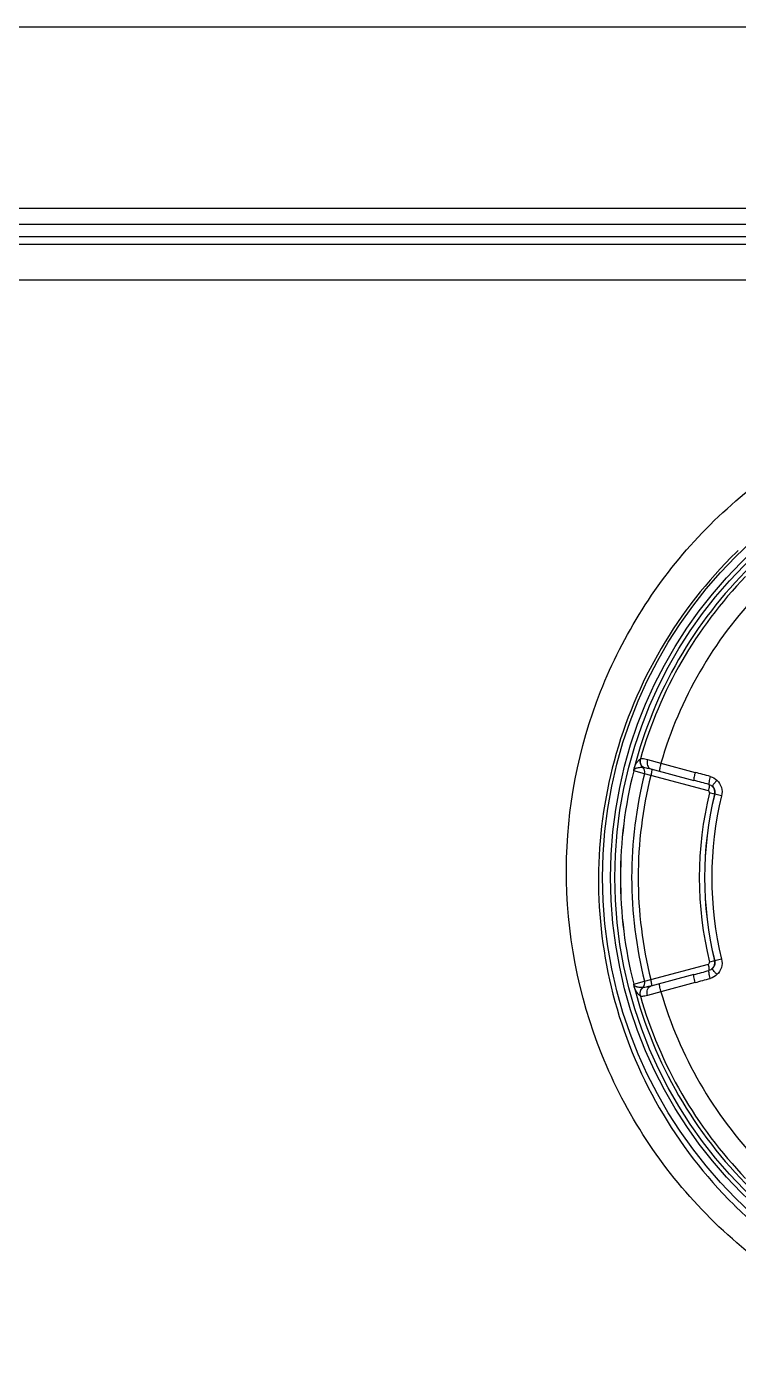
# Model space of a CAD drawing. Header units: millimetres. Extents: x -1686 to 4120, y -1850 to 2563.
# Drawn here: x 361.2 to 405.6, y -120 to -36.9 of the extents above; entities that cross this region are included whole.
import ezdxf

# ---------------------------------------------------------------- set-up
doc = ezdxf.new("R2010")
doc.units = ezdxf.units.MM
doc.header["$LTSCALE"] = 65.395
doc.layers.get('0').update_dxf_attribs({"linetype": 'CONTINUOUS'})
doc.layers.add('GEOM', color=7, linetype='CONTINUOUS')

msp = doc.modelspace()

# ---------------------------------------------------------------- linework, layer by layer
at = {"linetype": 'Continuous'}
msp.add_line((48.279, -36.869), (805.279, -36.869), dxfattribs=at)
at = {"layer": 'GEOM', "linetype": 'Continuous'}
for p, q in [((39.779, -48.169), (810.979, -48.169)), ((39.779, -49.169), (810.979, -49.169)), ((852.915, -50.441), (-2.156, -50.441)), ((810.979, -49.969), (39.779, -49.969)), ((729.379, -52.664), (121.379, -52.664)), ((399.92, -82.523), (400.755, -82.752)), ((400.127, -83.103), (402.813, -83.823)), ((400.755, -82.752), (402.889, -83.324)), ((399.059, -83.225), (399.058, -83.225)), ((399.732, -83.405), (399.059, -83.225)), ((399.07, -83.153), (399.07, -83.153)), ((400.125, -83.515), (399.732, -83.405)), ((403.709, -84.475), (400.125, -83.515)), ((404.098, -84.673), (403.781, -84.596)), ((404.103, -84.674), (404.098, -84.673)), ((404.534, -84.78), (404.103, -84.674)), ((400.125, -96.223), (403.709, -95.263)), ((404.098, -95.065), (403.781, -95.143)), ((404.098, -95.065), (404.103, -95.064)), ((404.534, -94.959), (404.103, -95.064)), ((399.059, -96.514), (399.732, -96.334)), ((399.732, -96.334), (400.125, -96.223)), ((402.813, -95.916), (400.127, -96.636)), ((402.889, -96.414), (400.755, -96.986)), ((399.059, -96.514), (399.058, -96.514)), ((399.07, -96.585), (399.07, -96.585)), ((399.07, -96.585), (399.085, -96.679)), ((400.755, -96.986), (399.92, -97.215))]:
    msp.add_line(p, q, dxfattribs=at)
for points in [[(399.085, -83.059), (399.081, -83.073), (399.07, -83.153)], [(399.07, -83.153), (399.067, -83.18), (399.058, -83.225)], [(399.058, -96.514), (399.067, -96.558), (399.07, -96.585)]]:
    msp.add_lwpolyline(points, dxfattribs=at)
for radius in [28.259, 27.759, 27.493]:
    msp.add_circle((425.379, -89.869), radius, dxfattribs=at)
for centre, radius, start, end in [((425.383, -90.014), 28.522, 134.32335, 164.9691), ((425.417, -90.05), 28.571, 133.98571, 134.32192), ((425.379, -89.869), 27.162, 134.51942, 165.48058), ((425.379, -89.869), 26.94, 135.91063, 164.08937), ((425.379, -89.869), 25.632, 136.12013, 163.87987), ((425.511, -90.029), 28.649, 165.00656, 179.67998), ((399.557, -83.18), 0.487, 168.55688, 176.84319), ((399.556, -83.18), 0.486, 165.67163, 168.55391), ((399.331, -83.404), 0.366, 118.52086, 121.65036), ((399.945, -82.637), 0.5, 164.15013, 228.19027), ((399.344, -83.307), 0.4, 345.82059, 48.07365), ((425.379, -89.869), 27.147, 165.83205, 194.16795), ((425.379, -89.869), 27.146, 165.83205, 194.16795), ((425.379, -89.869), 26.45, 165.85363, 194.14637), ((398.673, -83.127), 0.399, 345.84607, 356.29478), ((399.232, -83.28), 0.206, 140.45229, 141.95049), ((425.379, -89.869), 26.042, 165.87764, 194.12236), ((306.212, -444.347), 373.242, 74.85168, 75.00012), ((359.403, -245.649), 168.049, 74.67055, 75.00269), ((425.379, -89.869), 22.233, 166.27873, 193.72127), ((425.379, -89.869), 21.906, 166.27873, 193.72127), ((425.379, -89.869), 21.901, 166.27901, 193.72099), ((425.379, -89.869), 21.457, 166.27901, 193.72099), ((403.613, -84.555), 0.5, 346.28699, 46.54349), ((425.513, -89.996), 28.651, 179.74712, 194.42984), ((403.613, -95.184), 0.5, 313.45653, 13.71301), ((399.344, -96.431), 0.4, 311.92193, 14.17887), ((306.209, 264.617), 373.251, 284.99988, 285.14832), ((359.404, 65.905), 168.043, 284.99731, 285.32945), ((425.383, -90.009), 28.522, 194.46796, 225.26135), ((398.673, -96.611), 0.399, 3.70444, 14.15472), ((399.556, -96.559), 0.487, 183.15662, 194.32656), ((399.232, -96.459), 0.205, 218.04744, 219.06141), ((425.379, -89.869), 27.162, 194.51942, 225.48058), ((399.945, -97.102), 0.5, 131.81989, 195.85183), ((425.379, -89.869), 26.94, 195.91063, 224.08937), ((425.379, -89.869), 25.632, 196.12013, 223.87987), ((425.418, -89.973), 28.572, 225.26302, 225.59906), ((425.38, -90.011), 28.519, 225.60019, 253.93081)]:
    msp.add_arc(centre, radius, start, end, dxfattribs=at)
for points, knots in [([(394.863, -89.352), (394.881, -85.593), (396.341, -77.979), (402.57, -68.141), (412.071, -61.197), (419.762, -59.25), (423.629, -59.027)], [0, 0, 0, 0, 0.24633, 0.494678, 0.746098, 1, 1, 1, 1]), ([(399.074, -83.149), (399.079, -83.142), (399.099, -83.121), (399.122, -83.104), (399.14, -83.093)], [0, 0, 0, 0, 0.300694, 1, 1, 1, 1]), ([(399.085, -83.059), (399.137, -82.911), (399.24, -82.701), (399.405, -82.538), (399.464, -82.5)], [0, 0, 0, 0, 0.693021, 1, 1, 1, 1]), ([(399.157, -83.083), (399.165, -83.078), (399.198, -83.062), (399.232, -83.05), (399.257, -83.043)], [0, 0, 0, 0, 0.266422, 1, 1, 1, 1]), ([(399.257, -83.043), (399.287, -83.034), (399.404, -83.009), (399.524, -83.005), (399.611, -83.009)], [0, 0, 0, 0, 0.263586, 1, 1, 1, 1]), ([(399.472, -82.484), (399.445, -82.577), (399.45, -82.785), (399.573, -82.953), (399.651, -83.012)], [0, 0, 0, 0, 0.498106, 1, 1, 1, 1]), ([(399.464, -82.5), (399.464, -82.5), (399.468, -82.494), (399.47, -82.489), (399.472, -82.484)], [0, 0, 0, 0, 0.116284, 1, 1, 1, 1]), ([(399.472, -82.484), (399.478, -82.47), (399.53, -82.456), (399.618, -82.458), (399.757, -82.48), (399.861, -82.507), (399.92, -82.523)], [0, 0, 0, 0, 0.099683, 0.297657, 0.599982, 1, 1, 1, 1]), ([(399.611, -83.009), (399.613, -83.01), (399.626, -83.011), (399.639, -83.011), (399.651, -83.012)], [0, 0, 0, 0, 0.119526, 1, 1, 1, 1]), ([(399.651, -83.012), (399.712, -83.015), (399.872, -83.041), (400.029, -83.077), (400.127, -83.103)], [0, 0, 0, 0, 0.375635, 1, 1, 1, 1]), ([(399.92, -82.523), (399.903, -82.586), (399.886, -82.712), (399.913, -82.89), (399.992, -83.034), (400.082, -83.091), (400.127, -83.103)], [0, 0, 0, 0, 0.28904, 0.557234, 0.792097, 1, 1, 1, 1]), ([(400.158, -83.111), (400.171, -83.115), (400.182, -83.17), (400.179, -83.207), (400.177, -83.237)], [0, 0, 0, 0, 0.314915, 1, 1, 1, 1]), ([(400.755, -82.752), (400.738, -82.814), (400.71, -82.929), (400.683, -83.066), (400.671, -83.155), (400.668, -83.203), (400.668, -83.232), (400.674, -83.249), (400.679, -83.251)], [0, 0, 0, 0, 0.376116, 0.695926, 0.819239, 0.912115, 0.971628, 1, 1, 1, 1]), ([(400.177, -83.237), (400.175, -83.257), (400.164, -83.351), (400.144, -83.444), (400.125, -83.515)], [0, 0, 0, 0, 0.215715, 1, 1, 1, 1]), ([(402.889, -83.324), (402.873, -83.386), (402.845, -83.501), (402.818, -83.638), (402.805, -83.727), (402.802, -83.775), (402.802, -83.804), (402.808, -83.821), (402.813, -83.823)], [0, 0, 0, 0, 0.376103, 0.695917, 0.819234, 0.912114, 0.971629, 1, 1, 1, 1]), ([(403.83, -83.579), (403.814, -83.638), (403.786, -83.748), (403.758, -83.879), (403.745, -83.968), (403.74, -84.017), (403.74, -84.05), (403.743, -84.069), (403.747, -84.074)], [0, 0, 0, 0, 0.361258, 0.673603, 0.797796, 0.895144, 0.962629, 1, 1, 1, 1]), ([(404.247, -83.814), (404.206, -83.858), (404.132, -83.94), (404.049, -84.04), (403.998, -84.109), (403.973, -84.146), (403.96, -84.171), (403.954, -84.187), (403.957, -84.192)], [0, 0, 0, 0, 0.374731, 0.691497, 0.814316, 0.907968, 0.969619, 1, 1, 1, 1]), ([(404.247, -83.814), (404.374, -83.933), (404.567, -84.244), (404.576, -84.61), (404.534, -84.78)], [0, 0, 0, 0, 0.499381, 1, 1, 1, 1]), ([(403.747, -84.074), (403.752, -84.078), (403.759, -84.093), (403.765, -84.138), (403.76, -84.221), (403.742, -84.34), (403.721, -84.428), (403.709, -84.475)], [0, 0, 0, 0, 0.044984, 0.115733, 0.337115, 0.644949, 1, 1, 1, 1]), ([(403.781, -84.596), (403.787, -84.571), (403.779, -84.515), (403.733, -84.482), (403.709, -84.475)], [0, 0, 0, 0, 0.502184, 1, 1, 1, 1]), ([(403.957, -84.192), (404.02, -84.251), (404.118, -84.405), (404.124, -84.589), (404.103, -84.674)], [0, 0, 0, 0, 0.495921, 1, 1, 1, 1]), ([(455.896, -89.352), (455.914, -93.272), (454.396, -101.237), (447.731, -111.425), (437.551, -118.369), (425.379, -120.837), (413.208, -118.369), (403.028, -111.425), (396.362, -101.237), (394.845, -93.272), (394.863, -89.352)], [0, 0, 0, 0, 0.123101, 0.247266, 0.373034, 0.5, 0.626966, 0.752734, 0.876898, 1, 1, 1, 1]), ([(403.709, -95.263), (403.733, -95.257), (403.779, -95.224), (403.787, -95.167), (403.781, -95.143)], [0, 0, 0, 0, 0.497816, 1, 1, 1, 1]), ([(403.747, -95.664), (403.752, -95.661), (403.759, -95.645), (403.765, -95.6), (403.76, -95.517), (403.742, -95.398), (403.721, -95.31), (403.709, -95.263)], [0, 0, 0, 0, 0.044983, 0.115731, 0.33711, 0.644943, 1, 1, 1, 1]), ([(404.247, -95.925), (404.206, -95.881), (404.132, -95.799), (404.049, -95.698), (403.998, -95.63), (403.973, -95.592), (403.959, -95.567), (403.954, -95.551), (403.957, -95.547)], [0, 0, 0, 0, 0.374738, 0.691503, 0.81432, 0.907969, 0.969618, 1, 1, 1, 1]), ([(404.103, -95.064), (404.124, -95.149), (404.118, -95.333), (404.02, -95.488), (403.957, -95.547)], [0, 0, 0, 0, 0.50408, 1, 1, 1, 1]), ([(404.534, -94.959), (404.576, -95.128), (404.567, -95.495), (404.374, -95.805), (404.247, -95.925)], [0, 0, 0, 0, 0.500619, 1, 1, 1, 1]), ([(400.177, -96.501), (400.175, -96.481), (400.164, -96.387), (400.144, -96.295), (400.125, -96.223)], [0, 0, 0, 0, 0.215714, 1, 1, 1, 1]), ([(402.889, -96.414), (402.873, -96.353), (402.845, -96.238), (402.818, -96.101), (402.805, -96.011), (402.802, -95.963), (402.802, -95.935), (402.808, -95.917), (402.813, -95.916)], [0, 0, 0, 0, 0.376103, 0.695917, 0.819234, 0.912114, 0.971629, 1, 1, 1, 1]), ([(403.83, -96.159), (403.814, -96.101), (403.786, -95.991), (403.758, -95.859), (403.745, -95.77), (403.74, -95.721), (403.74, -95.688), (403.743, -95.669), (403.747, -95.664)], [0, 0, 0, 0, 0.361263, 0.67361, 0.797803, 0.89515, 0.962633, 1, 1, 1, 1]), ([(399.272, -96.7), (399.256, -96.695), (399.183, -96.673), (399.111, -96.635), (399.073, -96.588)], [0, 0, 0, 0, 0.21116, 1, 1, 1, 1]), ([(399.464, -97.238), (399.405, -97.201), (399.24, -97.037), (399.137, -96.828), (399.085, -96.679)], [0, 0, 0, 0, 0.30698, 1, 1, 1, 1]), ([(399.611, -96.729), (399.584, -96.73), (399.47, -96.733), (399.355, -96.722), (399.272, -96.7)], [0, 0, 0, 0, 0.241648, 1, 1, 1, 1]), ([(399.472, -97.254), (399.445, -97.161), (399.45, -96.953), (399.573, -96.785), (399.651, -96.726)], [0, 0, 0, 0, 0.498105, 1, 1, 1, 1]), ([(399.472, -97.254), (399.471, -97.252), (399.468, -97.247), (399.467, -97.24), (399.464, -97.238)], [0, 0, 0, 0, 0.372709, 1, 1, 1, 1]), ([(399.92, -97.215), (399.861, -97.232), (399.757, -97.258), (399.618, -97.28), (399.53, -97.283), (399.478, -97.268), (399.472, -97.254)], [0, 0, 0, 0, 0.40001, 0.702337, 0.900289, 1, 1, 1, 1]), ([(399.651, -96.726), (399.646, -96.727), (399.633, -96.727), (399.62, -96.728), (399.611, -96.729)], [0, 0, 0, 0, 0.376, 1, 1, 1, 1]), ([(400.127, -96.636), (400.029, -96.662), (399.872, -96.697), (399.712, -96.723), (399.651, -96.726)], [0, 0, 0, 0, 0.624378, 1, 1, 1, 1]), ([(399.92, -97.215), (399.903, -97.153), (399.886, -97.027), (399.913, -96.848), (399.993, -96.704), (400.082, -96.648), (400.127, -96.636)], [0, 0, 0, 0, 0.28904, 0.557235, 0.792098, 1, 1, 1, 1]), ([(400.158, -96.627), (400.171, -96.624), (400.182, -96.569), (400.179, -96.531), (400.177, -96.501)], [0, 0, 0, 0, 0.314912, 1, 1, 1, 1]), ([(400.755, -96.986), (400.738, -96.924), (400.71, -96.81), (400.683, -96.673), (400.671, -96.583), (400.668, -96.535), (400.668, -96.506), (400.674, -96.489), (400.679, -96.488)], [0, 0, 0, 0, 0.376105, 0.695911, 0.819225, 0.912105, 0.971623, 1, 1, 1, 1])]:
    msp.add_open_spline(points, degree=3, knots=knots, dxfattribs=at)
for points in [[(403.83, -83.579), (403.984, -83.621), (404.131, -83.704), (404.247, -83.814)], [(403.747, -84.074), (403.824, -84.095), (403.898, -84.137), (403.957, -84.192)], [(403.957, -95.547), (403.898, -95.602), (403.824, -95.643), (403.747, -95.664)], [(404.247, -95.925), (404.131, -96.034), (403.984, -96.117), (403.83, -96.159)]]:
    msp.add_open_spline(points, degree=3, dxfattribs=at)

doc.saveas('drawing.dxf')
